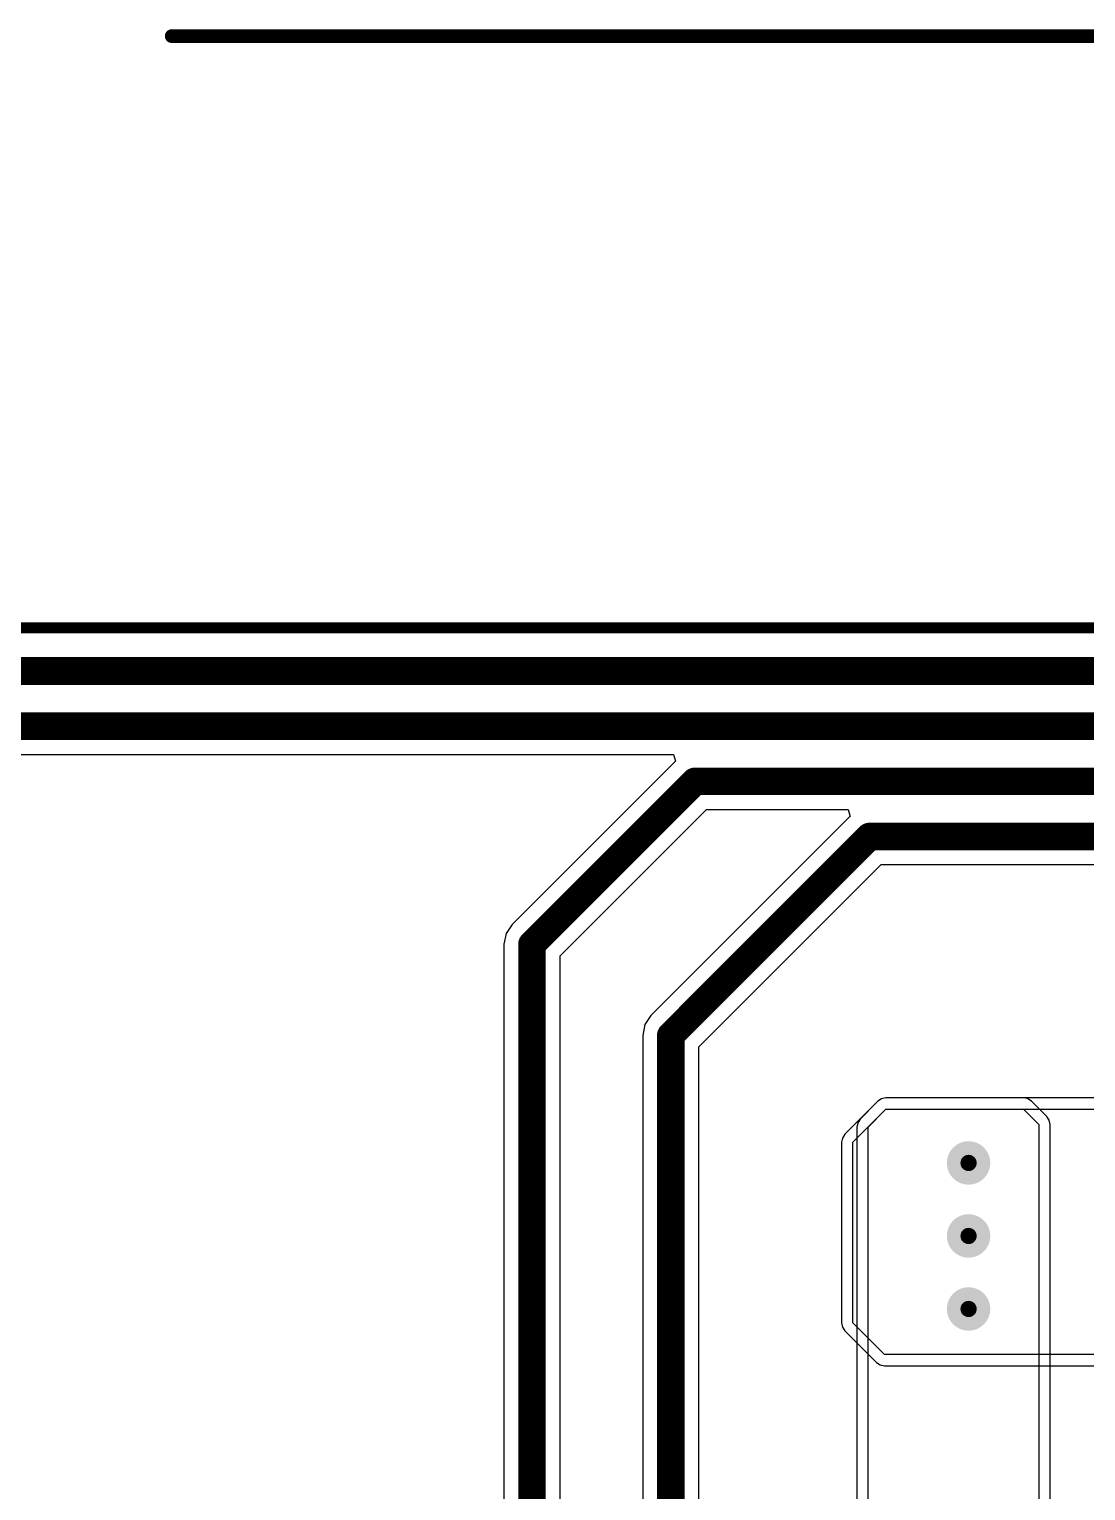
# Model space of a CAD drawing. Header units: millimetres. Extents: x 0 to 6.84, y 0 to 5.18.
# Drawn here: x 3.341 to 4.108, y 4.098 to 5.159 of the extents above; entities that cross this region are included whole.
import ezdxf

# ---------------------------------------------------------------- set-up
doc = ezdxf.new("R2010")
doc.units = ezdxf.units.MM
doc.header["$MEASUREMENT"] = 0
for name, color, linetype in [('BottomLayer', 5, 'Continuous'), ('BottomSolder', 6, 'Continuous'), ('Mechanical2', 216, 'Continuous'), ('TopLayer', 1, 'Continuous'), ('TopSolder', 216, 'Continuous'), ('ViaHoleLayer', 16, 'Continuous')]:
    doc.layers.add(name, color=color, linetype=linetype)

msp = doc.modelspace()

# ---------------------------------------------------------------- hatches: boundary and pattern name
at = {"layer": 'BottomLayer'}
h = msp.add_hatch(color=5, dxfattribs=at)
edge = h.paths.add_edge_path()
edge.add_arc((4.023, 4.336), 0.0118, 0, 360)
h = msp.add_hatch(color=5, dxfattribs=at)
edge = h.paths.add_edge_path()
edge.add_arc((4.023, 4.283), 0.0118, 0, 360)
h = msp.add_hatch(color=5, dxfattribs=at)
edge = h.paths.add_edge_path()
edge.add_arc((4.023, 4.23), 0.0118, 0, 360)
at = {"layer": 'BottomSolder'}
h = msp.add_hatch(color=6, dxfattribs=at)
edge = h.paths.add_edge_path()
edge.add_arc((4.023, 4.336), 0.0158, 0, 360)
h = msp.add_hatch(color=6, dxfattribs=at)
edge = h.paths.add_edge_path()
edge.add_arc((4.023, 4.283), 0.0158, 0, 360)
h = msp.add_hatch(color=6, dxfattribs=at)
edge = h.paths.add_edge_path()
edge.add_arc((4.023, 4.23), 0.0158, 0, 360)
at = {"layer": 'TopLayer'}
h = msp.add_hatch(color=1, dxfattribs=at)
edge = h.paths.add_edge_path()
edge.add_arc((4.023, 4.336), 0.0118, 0, 360)
h = msp.add_hatch(color=1, dxfattribs=at)
edge = h.paths.add_edge_path()
edge.add_arc((4.023, 4.283), 0.0118, 0, 360)
h = msp.add_hatch(color=1, dxfattribs=at)
edge = h.paths.add_edge_path()
edge.add_arc((4.023, 4.23), 0.0118, 0, 360)
at = {"layer": 'TopSolder'}
h = msp.add_hatch(color=216, dxfattribs=at)
edge = h.paths.add_edge_path()
edge.add_arc((4.023, 4.336), 0.0158, 0, 360)
h = msp.add_hatch(color=216, dxfattribs=at)
edge = h.paths.add_edge_path()
edge.add_arc((4.023, 4.283), 0.0158, 0, 360)
h = msp.add_hatch(color=216, dxfattribs=at)
edge = h.paths.add_edge_path()
edge.add_arc((4.023, 4.23), 0.0158, 0, 360)
at = {"layer": 'ViaHoleLayer'}
h = msp.add_hatch(color=16, dxfattribs=at)
edge = h.paths.add_edge_path()
edge.add_arc((4.023, 4.336), 0.00591, 0, 360)
h = msp.add_hatch(color=16, dxfattribs=at)
edge = h.paths.add_edge_path()
edge.add_arc((4.023, 4.283), 0.00591, 0, 360)
h = msp.add_hatch(color=16, dxfattribs=at)
edge = h.paths.add_edge_path()
edge.add_arc((4.023, 4.23), 0.00591, 0, 360)

# ---------------------------------------------------------------- linework, layer by layer
at = {"layer": 'BottomLayer'}
for p, q in [((2.405, 4.703), (6.008, 4.703)), ((3.9599, 4.3825), (3.9572, 4.3808)), ((3.963, 4.3832), (3.9599, 4.3825)), ((4.063, 4.3832), (3.963, 4.3832)), ((3.963, 4.3832), (3.963, 4.3832)), ((4.0655, 4.3827), (4.063, 4.3832)), ((4.063, 4.3832), (4.063, 4.3832)), ((4.0661, 4.3825), (4.0655, 4.3827)), ((4.0688, 4.3808), (4.0661, 4.3825)), ((3.9572, 4.3808), (3.9442, 4.3678)), ((3.95, 4.362), (3.963, 4.375)), ((3.9572, 4.3808), (3.9572, 4.3808)), ((3.963, 4.375), (4.063, 4.375)), ((4.063, 4.375), (4.074, 4.364)), ((4.0798, 4.3698), (4.0688, 4.3808)), ((4.0688, 4.3808), (4.0688, 4.3808)), ((3.9425, 4.3651), (3.9418, 4.362)), ((3.9418, 4.362), (3.9418, 4.362)), ((3.9418, 4.362), (3.9418, 3.1048)), ((3.9442, 4.3678), (3.9425, 4.3651)), ((3.95, 3.1048), (3.95, 4.362)), ((4.074, 4.364), (4.074, 3.6267)), ((4.0815, 4.3671), (4.0798, 4.3698)), ((4.0798, 4.3698), (4.0798, 4.3698)), ((4.0822, 4.364), (4.0815, 4.3671)), ((4.0822, 3.6267), (4.0822, 4.364)), ((4.0822, 4.364), (4.0822, 4.364))]:
    msp.add_line(p, q, dxfattribs=at)
at = {"layer": 'Mechanical2'}
for points, const_width in [([(3.4445, 5.154), (6.2992, 5.154)], 0.01), ([(2.3819, 4.7244), (6.2992, 4.7244)], 0.008)]:
    msp.add_lwpolyline(points, dxfattribs=dict(at, const_width=const_width))
at = {"layer": 'Mechanical2', "const_width": 0.005}
msp.add_lwpolyline([(3.442, 5.154, 1), (3.447, 5.154, 1)], format="xyb", close=True, dxfattribs=at)
at = {"layer": 'TopLayer'}
for p, q in [((3.0974, 4.6326), (3.8087, 4.6326)), ((3.8099, 4.6274), (3.6916, 4.5091)), ((3.8087, 4.6326), (3.8102, 4.6276)), ((3.8102, 4.6276), (3.8099, 4.6274)), ((3.7264, 4.4863), (3.8328, 4.5926)), ((3.9367, 4.5874), (3.7923, 4.4431)), ((3.8328, 4.5926), (3.9355, 4.5926)), ((3.9355, 4.5926), (3.937, 4.5876)), ((3.937, 4.5876), (3.9367, 4.5874)), ((3.8271, 4.4202), (3.9596, 4.5526)), ((3.9596, 4.5526), (4.4281, 4.5526)), ((3.6872, 4.5025), (3.6856, 4.4947)), ((3.6916, 4.5091), (3.6872, 4.5025)), ((3.6856, 4.4947), (3.6856, 3.829)), ((3.7264, 3.8206), (3.7264, 4.4863)), ((3.7879, 4.4365), (3.7864, 4.4286)), ((3.7923, 4.4431), (3.7879, 4.4365)), ((3.7864, 4.4286), (3.7864, 3.8202)), ((3.8271, 3.8287), (3.8271, 4.4202)), ((3.9599, 4.3825), (3.9572, 4.3808)), ((3.963, 4.3832), (3.9599, 4.3825)), ((4.4566, 4.3832), (3.963, 4.3832)), ((3.963, 4.3832), (3.963, 4.3832)), ((3.9572, 4.3808), (3.9332, 4.3568)), ((3.939, 4.351), (3.963, 4.375)), ((3.963, 4.375), (4.46, 4.375)), ((3.9315, 4.3541), (3.9308, 4.351)), ((3.9308, 4.351), (3.9308, 4.351)), ((3.9308, 4.351), (3.9308, 4.22)), ((3.9332, 4.3568), (3.9315, 4.3541)), ((3.939, 4.22), (3.939, 4.351)), ((3.9308, 4.22), (3.9308, 4.22)), ((3.9308, 4.22), (3.9315, 4.2169)), ((3.9315, 4.2169), (3.9332, 4.2142)), ((3.9332, 4.2142), (3.9332, 4.2142)), ((3.9332, 4.2142), (3.9562, 4.1912)), ((3.962, 4.197), (3.939, 4.22)), ((3.9562, 4.1912), (3.9589, 4.1895)), ((4.486, 4.197), (3.962, 4.197)), ((3.9589, 4.1895), (3.962, 4.1888)), ((3.962, 4.1888), (3.962, 4.1888)), ((3.962, 4.1888), (4.486, 4.1888))]:
    msp.add_line(p, q, dxfattribs=at)
at = {"layer": 'TopLayer', "const_width": 0.02}
for points in [[(2.9723, 4.693), (5.1947, 4.693)], [(3.089, 4.653), (5.1363, 4.653)], [(3.706, 4.4947), (3.8243, 4.613)], [(3.8243, 4.613), (5.0779, 4.613)], [(3.8068, 4.4286), (3.9511, 4.573)], [(3.9511, 4.573), (5.0194, 4.573)], [(3.706, 3.8206), (3.706, 4.4947)], [(3.8068, 3.8202), (3.8068, 4.4286)]]:
    msp.add_lwpolyline(points, dxfattribs=at)
at = {"layer": 'TopLayer', "const_width": 0.01}
for points in [[(3.8193, 4.613, 1), (3.8293, 4.613, 1)], [(3.8193, 4.613, 1), (3.8293, 4.613, 1)], [(3.9461, 4.573, 1), (3.9561, 4.573, 1)], [(3.9461, 4.573, 1), (3.9561, 4.573, 1)], [(3.701, 4.4947, 1), (3.711, 4.4947, 1)], [(3.701, 4.4947, 1), (3.711, 4.4947, 1)], [(3.8018, 4.4286, 1), (3.8118, 4.4286, 1)], [(3.8018, 4.4286, 1), (3.8118, 4.4286, 1)]]:
    msp.add_lwpolyline(points, format="xyb", close=True, dxfattribs=at)

doc.saveas('drawing.dxf')
